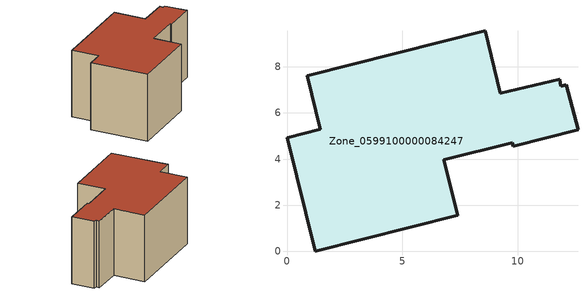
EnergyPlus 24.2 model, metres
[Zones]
Zone_0599100000084247
 floor ground (C_G): 8.59,9.56 9.24,6.84 11.81,7.45 11.85,7.16 12.11,7.21 12.61,5.26 9.81,4.55 9.77,4.71 6.8,3.96 7.4,1.57 1.23,0 0,4.92 1.45,5.28 0.87,7.61 z0
 wall outside (C_F): 6.8,3.96 9.77,4.71 9.81,4.55 12.61,5.26 12.11,7.21 11.85,7.16 11.81,7.45 9.24,6.84 8.59,9.56 0.87,7.61 1.45,5.28 0,4.92 1.23,0 7.4,1.57 6.8,3.96 z0:5.9
 roof outside (C_R): 11.85,7.16 11.81,7.45 9.24,6.84 8.59,9.56 0.87,7.61 1.45,5.28 0,4.92 1.23,0 7.4,1.57 6.8,3.96 9.77,4.71 9.81,4.55 12.61,5.26 12.11,7.21 z5.9
[BUILDING]
Pand.0599100000084247: North Axis=0; Terrain=City; Loads Convergence Tolerance Value=0.04; Temperature Convergence Tolerance Value=0.4; Solar Distribution=FullExterior; Maximum Number of Warmup Days=25; Minimum Number of Warmup Days=1
[Site:Location]
Rotterdam.The.Hague.AP_ZH_NLD Design_Conditions: Latitude=51.96; Longitude=4.45; Time Zone=1; Elevation=-4.5
[SITE:GROUNDTEMPERATURE:BUILDINGSURFACE]
18, 18, 18, 18, 18, 18, 18, 18, 18, 18, 18, 18
[MATERIAL] Thermal Absorptance=0.9; Solar Absorptance=0.7; Visible Absorptance=0.7
Name | Roughness | Thickness | Conductivity | Density | Specific Heat
G.TC.1965-1974 | MediumSmooth | 0.15 | 0.882353 | 540 | 1210
F.TC.1965-1974 | Rough | 0.3 | 0.697674 | 1920 | 840
R.TC.1965-1974 | MediumRough | 0.2 | 0.232558 | 1500 | 1000
[CONSTRUCTION]
C_G: G.TC.1965-1974
C_F: F.TC.1965-1974
C_R: R.TC.1965-1974
[ZONE]
Zone_0599100000084247: Type=1; Multiplier=1; Ceiling Height=Autocalculate; Volume=Autocalculate; Floor Area=autocalculate; Part of Total Floor Area=Yes
[ZONEINFILTRATION:DESIGNFLOWRATE]
Infil_Zone_0599100000084247: Zone or ZoneList or Space or SpaceList=Zone_0599100000084247; Schedule=AlwaysOn; Design Flow Rate Calculation Method=Flow/Area; Flow Rate per Floor Area=0.003; Constant Term Coefficient=1; Temperature Term Coefficient=0; Velocity Term Coefficient=0; Velocity Squared Term Coefficient=0
[HVACTEMPLATE:ZONE:IDEALLOADSAIRSYSTEM]
Zone_0599100000084247: Maximum Heating Supply Air Temperature=50; Minimum Cooling Supply Air Temperature=13; Maximum Heating Supply Air Humidity Ratio=0.0156; Minimum Cooling Supply Air Humidity Ratio=0.0077; Heating Limit=NoLimit; Cooling Limit=NoLimit; Dehumidification Control Type=ConstantSensibleHeatRatio; Cooling Sensible Heat Ratio=0.7; Dehumidification Setpoint=60; Humidification Control Type=None; Humidification Setpoint=30; Outdoor Air Method=None; Outdoor Air Flow Rate per Person=0.00944; Outdoor Air Flow Rate per Zone Floor Area=0; Outdoor Air Flow Rate per Zone=0; Demand Controlled Ventilation Type=None; Outdoor Air Economizer Type=NoEconomizer; Heat Recovery Type=None; Sensible Heat Recovery Effectiveness=0.7; Latent Heat Recovery Effectiveness=0.65
[ZONECONTROL:THERMOSTAT]
ThermostatControl_Zone_0599100000084247: Zone or ZoneList=Zone_0599100000084247; Control Type Schedule=DualSetpointControlType; Control 1=Thermostat_Zone_0599100000084247; Temperature Difference Between Cutout And Setpoint=0
[THERMOSTATSETPOINT:DUALSETPOINT]
Thermostat_Zone_0599100000084247: Heating Setpoint Temperature Schedule=HeatingSetpoint_Zone_0599100000084247; Cooling Setpoint Temperature Schedule=CoolingSetpoint_Zone_0599100000084247
[SCHEDULE:COMPACT]
HeatingSetpoint_Zone_0599100000084247: Through: 12/31, For: AllDays, Until: 24:00, 21
CoolingSetpoint_Zone_0599100000084247: Through: 12/31, For: AllDays, Until: 24:00, 24
DualSetpointControlType: Through: 12/31, For: AllDays, Until: 24:00, 4
AlwaysOn: Through: 12/31, For: AllDays, Until: 24:00, 1
